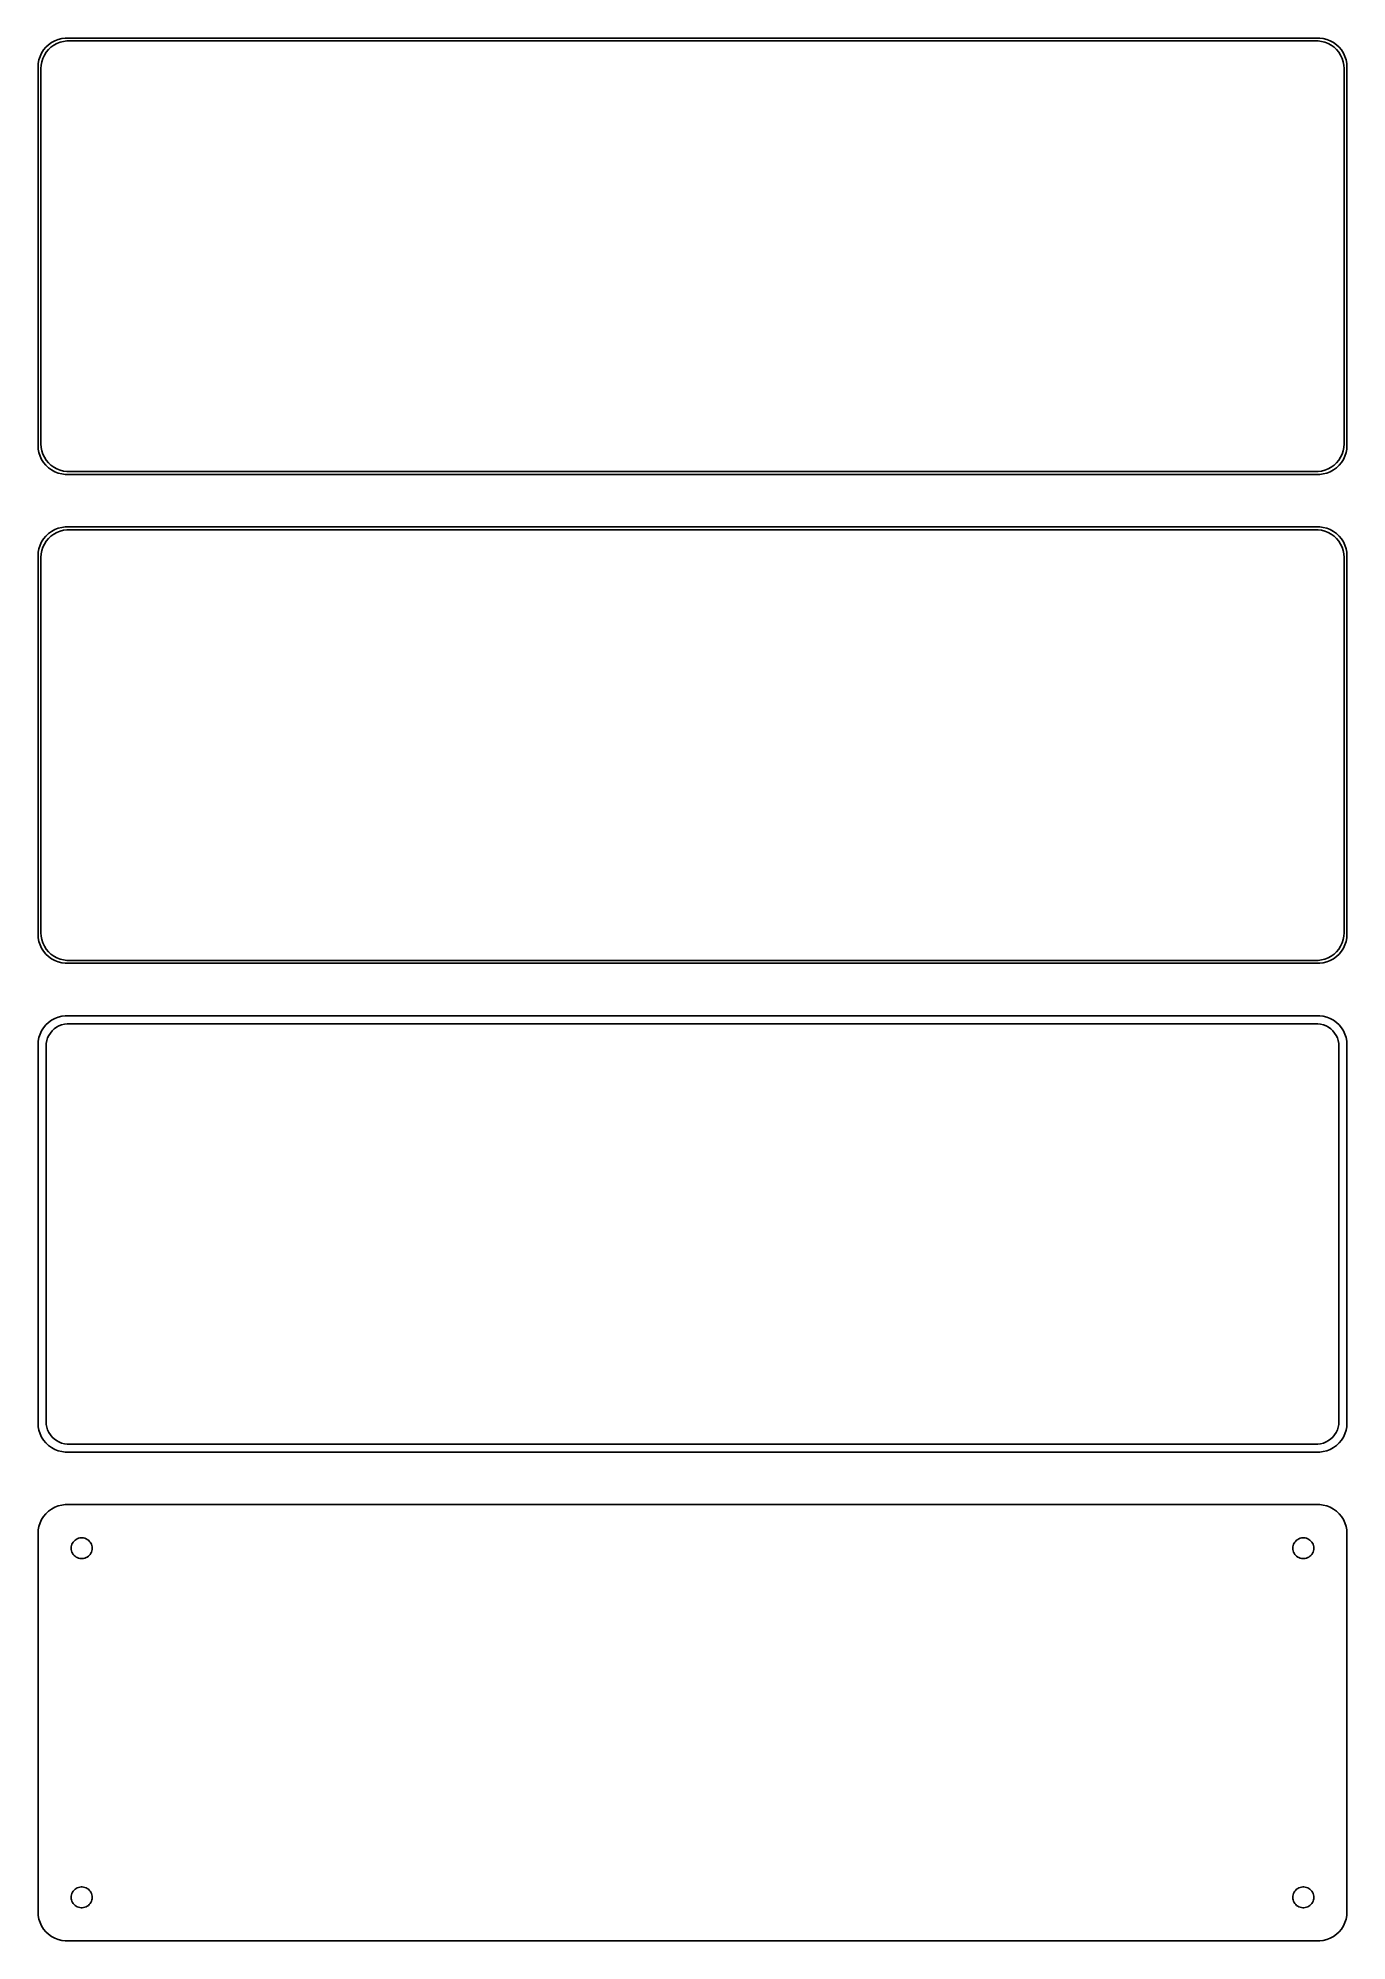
# Model space of a CAD drawing. Header units: metres. Extents: x -112 to 112, y 215 to 541.
import ezdxf

# ---------------------------------------------------------------- set-up
doc = ezdxf.new("R2010")
doc.units = ezdxf.units.M

msp = doc.modelspace()

# ---------------------------------------------------------------- linework, layer by layer
for p, q in [((-111.145, 539.923), (-111.545, 539.439)), ((-110.687, 540.353), (-111.145, 539.923)), ((-110.713, 539.502), (-110.278, 539.91)), ((-110.179, 540.722), (-110.687, 540.353)), ((-110.278, 539.91), (-109.795, 540.261)), ((-109.629, 541.024), (-110.179, 540.722)), ((-109.795, 540.261), (-109.272, 540.548)), ((-109.045, 541.255), (-109.629, 541.024)), ((-109.272, 540.548), (-108.718, 540.768)), ((-108.437, 541.411), (-109.045, 541.255)), ((-108.718, 540.768), (-108.14, 540.916)), ((-107.814, 541.49), (-108.437, 541.411)), ((-108.14, 540.916), (-107.548, 540.991)), ((107.814, 541.49), (-107.814, 541.49)), ((-107.548, 540.991), (107.548, 540.991)), ((107.548, 540.991), (108.14, 540.916)), ((108.437, 541.411), (107.814, 541.49)), ((108.14, 540.916), (108.718, 540.768)), ((109.045, 541.255), (108.437, 541.411)), ((108.718, 540.768), (109.272, 540.548)), ((109.629, 541.024), (109.045, 541.255)), ((109.272, 540.548), (109.795, 540.261)), ((110.179, 540.722), (109.629, 541.024)), ((109.795, 540.261), (110.278, 539.91)), ((110.687, 540.353), (110.179, 540.722)), ((110.278, 539.91), (110.713, 539.502)), ((111.145, 539.923), (110.687, 540.353)), ((111.545, 539.439), (111.145, 539.923)), ((-112.461, 537.127), (-112.5, 536.5)), ((-112.5, 536.5), (-112.5, 471.5)), ((-112.343, 537.743), (-112.461, 537.127)), ((-112.149, 538.341), (-112.343, 537.743)), ((-111.882, 538.909), (-112.149, 538.341)), ((-112, 536.25), (-111.963, 536.845)), ((-112, 471.75), (-112, 536.25)), ((-111.963, 536.845), (-111.851, 537.431)), ((-111.545, 539.439), (-111.882, 538.909)), ((-111.851, 537.431), (-111.666, 537.999)), ((-111.666, 537.999), (-111.412, 538.538)), ((-111.412, 538.538), (-111.093, 539.042)), ((-111.093, 539.042), (-110.713, 539.502)), ((110.713, 539.502), (111.093, 539.042)), ((111.093, 539.042), (111.412, 538.538)), ((111.412, 538.538), (111.666, 537.999)), ((111.882, 538.909), (111.545, 539.439)), ((111.666, 537.999), (111.851, 537.431)), ((111.851, 537.431), (111.963, 536.845)), ((112.149, 538.341), (111.882, 538.909)), ((111.963, 536.845), (112, 536.25)), ((112, 536.25), (112, 471.75)), ((112.343, 537.743), (112.149, 538.341)), ((112.461, 537.127), (112.343, 537.743)), ((112.5, 536.5), (112.461, 537.127)), ((112.5, 471.5), (112.5, 536.5)), ((-112.5, 471.5), (-112.461, 470.873)), ((-112.461, 470.873), (-112.343, 470.257)), ((-111.963, 471.155), (-112, 471.75)), ((-111.851, 470.569), (-111.963, 471.155)), ((111.963, 471.155), (111.851, 470.569)), ((112, 471.75), (111.963, 471.155)), ((112.343, 470.257), (112.461, 470.873)), ((112.461, 470.873), (112.5, 471.5)), ((-112.343, 470.257), (-112.149, 469.659)), ((-112.149, 469.659), (-111.882, 469.091)), ((-111.882, 469.091), (-111.545, 468.561)), ((-111.666, 470.001), (-111.851, 470.569)), ((-111.412, 469.462), (-111.666, 470.001)), ((-111.545, 468.561), (-111.145, 468.077)), ((-111.093, 468.958), (-111.412, 469.462)), ((-111.145, 468.077), (-110.687, 467.647)), ((-110.713, 468.498), (-111.093, 468.958)), ((-110.278, 468.09), (-110.713, 468.498)), ((-110.687, 467.647), (-110.179, 467.278)), ((-109.795, 467.739), (-110.278, 468.09)), ((-109.272, 467.452), (-109.795, 467.739)), ((109.795, 467.739), (109.272, 467.452)), ((110.278, 468.09), (109.795, 467.739)), ((110.179, 467.278), (110.687, 467.647)), ((110.713, 468.498), (110.278, 468.09)), ((110.687, 467.647), (111.145, 468.077)), ((111.093, 468.958), (110.713, 468.498)), ((111.412, 469.462), (111.093, 468.958)), ((111.145, 468.077), (111.545, 468.561)), ((111.666, 470.001), (111.412, 469.462)), ((111.545, 468.561), (111.882, 469.091)), ((111.851, 470.569), (111.666, 470.001)), ((111.882, 469.091), (112.149, 469.659)), ((112.149, 469.659), (112.343, 470.257)), ((-110.179, 467.278), (-109.629, 466.976)), ((-109.629, 466.976), (-109.045, 466.745)), ((-108.718, 467.232), (-109.272, 467.452)), ((-109.045, 466.745), (-108.437, 466.589)), ((-108.14, 467.084), (-108.718, 467.232)), ((-108.437, 466.589), (-107.814, 466.51)), ((-107.548, 467.009), (-108.14, 467.084)), ((-107.814, 466.51), (107.814, 466.51)), ((107.548, 467.009), (-107.548, 467.009)), ((108.14, 467.084), (107.548, 467.009)), ((107.814, 466.51), (108.437, 466.589)), ((108.718, 467.232), (108.14, 467.084)), ((108.437, 466.589), (109.045, 466.745)), ((109.272, 467.452), (108.718, 467.232)), ((109.045, 466.745), (109.629, 466.976)), ((109.629, 466.976), (110.179, 467.278)), ((-111.882, 454.909), (-112.149, 454.341)), ((-111.545, 455.439), (-111.882, 454.909)), ((-111.666, 453.999), (-111.412, 454.538)), ((-111.145, 455.923), (-111.545, 455.439)), ((-111.412, 454.538), (-111.093, 455.042)), ((-110.687, 456.353), (-111.145, 455.923)), ((-111.093, 455.042), (-110.713, 455.502)), ((-110.713, 455.502), (-110.278, 455.91)), ((-110.179, 456.722), (-110.687, 456.353)), ((-110.278, 455.91), (-109.795, 456.261)), ((-109.629, 457.024), (-110.179, 456.722)), ((-109.795, 456.261), (-109.272, 456.548)), ((-109.045, 457.255), (-109.629, 457.024)), ((-109.272, 456.548), (-108.718, 456.768)), ((-108.437, 457.411), (-109.045, 457.255)), ((-108.718, 456.768), (-108.14, 456.916)), ((-107.814, 457.49), (-108.437, 457.411)), ((-108.14, 456.916), (-107.548, 456.991)), ((107.814, 457.49), (-107.814, 457.49)), ((-107.548, 456.991), (107.548, 456.991)), ((107.548, 456.991), (108.14, 456.916)), ((108.437, 457.411), (107.814, 457.49)), ((108.14, 456.916), (108.718, 456.768)), ((109.045, 457.255), (108.437, 457.411)), ((108.718, 456.768), (109.272, 456.548)), ((109.629, 457.024), (109.045, 457.255)), ((109.272, 456.548), (109.795, 456.261)), ((110.179, 456.722), (109.629, 457.024)), ((109.795, 456.261), (110.278, 455.91)), ((110.687, 456.353), (110.179, 456.722)), ((110.278, 455.91), (110.713, 455.502)), ((111.145, 455.923), (110.687, 456.353)), ((110.713, 455.502), (111.093, 455.042)), ((111.093, 455.042), (111.412, 454.538)), ((111.545, 455.439), (111.145, 455.923)), ((111.412, 454.538), (111.666, 453.999)), ((111.882, 454.909), (111.545, 455.439)), ((112.149, 454.341), (111.882, 454.909)), ((-112.461, 453.127), (-112.5, 452.5)), ((-112.5, 452.5), (-112.5, 387.5)), ((-112.343, 453.743), (-112.461, 453.127)), ((-112.149, 454.341), (-112.343, 453.743)), ((-112, 452.25), (-111.963, 452.845)), ((-112, 387.75), (-112, 452.25)), ((-111.963, 452.845), (-111.851, 453.431)), ((-111.851, 453.431), (-111.666, 453.999)), ((111.666, 453.999), (111.851, 453.431)), ((111.851, 453.431), (111.963, 452.845)), ((111.963, 452.845), (112, 452.25)), ((112, 452.25), (112, 387.75)), ((112.343, 453.743), (112.149, 454.341)), ((112.461, 453.127), (112.343, 453.743)), ((112.5, 452.5), (112.461, 453.127)), ((112.5, 387.5), (112.5, 452.5)), ((-112.5, 387.5), (-112.461, 386.873)), ((-112.461, 386.873), (-112.343, 386.257)), ((-112.343, 386.257), (-112.149, 385.659)), ((-111.963, 387.155), (-112, 387.75)), ((-111.851, 386.569), (-111.963, 387.155)), ((-111.666, 386.001), (-111.851, 386.569)), ((-111.412, 385.462), (-111.666, 386.001)), ((111.666, 386.001), (111.412, 385.462)), ((111.851, 386.569), (111.666, 386.001)), ((111.963, 387.155), (111.851, 386.569)), ((112, 387.75), (111.963, 387.155)), ((112.149, 385.659), (112.343, 386.257)), ((112.343, 386.257), (112.461, 386.873)), ((112.461, 386.873), (112.5, 387.5)), ((-112.149, 385.659), (-111.882, 385.091)), ((-111.882, 385.091), (-111.545, 384.561)), ((-111.545, 384.561), (-111.145, 384.077)), ((-111.093, 384.958), (-111.412, 385.462)), ((-111.145, 384.077), (-110.687, 383.647)), ((-110.713, 384.498), (-111.093, 384.958)), ((-110.278, 384.09), (-110.713, 384.498)), ((-110.687, 383.647), (-110.179, 383.278)), ((-109.795, 383.739), (-110.278, 384.09)), ((-110.179, 383.278), (-109.629, 382.976)), ((-109.272, 383.452), (-109.795, 383.739)), ((-109.629, 382.976), (-109.045, 382.745)), ((-108.718, 383.232), (-109.272, 383.452)), ((-109.045, 382.745), (-108.437, 382.589)), ((-108.14, 383.084), (-108.718, 383.232)), ((-108.437, 382.589), (-107.814, 382.51)), ((-107.548, 383.009), (-108.14, 383.084)), ((107.548, 383.009), (-107.548, 383.009)), ((108.14, 383.084), (107.548, 383.009)), ((107.814, 382.51), (108.437, 382.589)), ((108.718, 383.232), (108.14, 383.084)), ((108.437, 382.589), (109.045, 382.745)), ((109.272, 383.452), (108.718, 383.232)), ((109.045, 382.745), (109.629, 382.976)), ((109.795, 383.739), (109.272, 383.452)), ((109.629, 382.976), (110.179, 383.278)), ((110.278, 384.09), (109.795, 383.739)), ((110.179, 383.278), (110.687, 383.647)), ((110.713, 384.498), (110.278, 384.09)), ((110.687, 383.647), (111.145, 384.077)), ((111.093, 384.958), (110.713, 384.498)), ((111.412, 385.462), (111.093, 384.958)), ((111.145, 384.077), (111.545, 384.561)), ((111.545, 384.561), (111.882, 385.091)), ((111.882, 385.091), (112.149, 385.659)), ((-107.814, 382.51), (107.814, 382.51)), ((-109.629, 373.024), (-110.179, 372.722)), ((-109.045, 373.255), (-109.629, 373.024)), ((-108.437, 373.411), (-109.045, 373.255)), ((-107.814, 373.49), (-108.437, 373.411)), ((107.814, 373.49), (-107.814, 373.49)), ((108.437, 373.411), (107.814, 373.49)), ((109.045, 373.255), (108.437, 373.411)), ((109.629, 373.024), (109.045, 373.255)), ((110.179, 372.722), (109.629, 373.024)), ((-112.343, 369.743), (-112.461, 369.127)), ((-112.149, 370.341), (-112.343, 369.743)), ((-111.882, 370.909), (-112.149, 370.341)), ((-111.545, 371.439), (-111.882, 370.909)), ((-111.145, 371.923), (-111.545, 371.439)), ((-110.687, 372.353), (-111.145, 371.923)), ((-110.998, 369.212), (-110.848, 369.674)), ((-110.848, 369.674), (-110.641, 370.114)), ((-110.179, 372.722), (-110.687, 372.353)), ((-110.641, 370.114), (-110.38, 370.524)), ((-110.38, 370.524), (-110.071, 370.899)), ((-110.071, 370.899), (-109.716, 371.231)), ((-109.716, 371.231), (-109.323, 371.517)), ((-109.323, 371.517), (-108.898, 371.751)), ((-108.898, 371.751), (-108.446, 371.93)), ((-108.446, 371.93), (-107.975, 372.051)), ((-107.975, 372.051), (-107.493, 372.112)), ((-107.493, 372.112), (107.493, 372.112)), ((107.493, 372.112), (107.975, 372.051)), ((107.975, 372.051), (108.446, 371.93)), ((108.446, 371.93), (108.898, 371.751)), ((108.898, 371.751), (109.323, 371.517)), ((109.323, 371.517), (109.716, 371.231)), ((109.716, 371.231), (110.071, 370.899)), ((110.071, 370.899), (110.38, 370.524)), ((110.687, 372.353), (110.179, 372.722)), ((110.38, 370.524), (110.641, 370.114)), ((110.641, 370.114), (110.848, 369.674)), ((111.145, 371.923), (110.687, 372.353)), ((110.848, 369.674), (110.998, 369.212)), ((111.545, 371.439), (111.145, 371.923)), ((111.882, 370.909), (111.545, 371.439)), ((112.149, 370.341), (111.882, 370.909)), ((112.343, 369.743), (112.149, 370.341)), ((112.461, 369.127), (112.343, 369.743)), ((-112.461, 369.127), (-112.5, 368.5)), ((-112.5, 368.5), (-112.5, 303.5)), ((-111.119, 368.25), (-111.089, 368.735)), ((-111.119, 303.75), (-111.119, 368.25)), ((-111.089, 368.735), (-110.998, 369.212)), ((110.998, 369.212), (111.089, 368.735)), ((111.089, 368.735), (111.119, 368.25)), ((111.119, 368.25), (111.119, 303.75)), ((112.5, 368.5), (112.461, 369.127)), ((112.5, 303.5), (112.5, 368.5)), ((-112.5, 303.5), (-112.461, 302.873)), ((-112.461, 302.873), (-112.343, 302.257)), ((-112.343, 302.257), (-112.149, 301.659)), ((-112.149, 301.659), (-111.882, 301.091)), ((-111.882, 301.091), (-111.545, 300.561)), ((-111.089, 303.265), (-111.119, 303.75)), ((-110.998, 302.788), (-111.089, 303.265)), ((-110.848, 302.326), (-110.998, 302.788)), ((-110.641, 301.886), (-110.848, 302.326)), ((-110.38, 301.476), (-110.641, 301.886)), ((-110.071, 301.101), (-110.38, 301.476)), ((-109.716, 300.769), (-110.071, 301.101)), ((110.071, 301.101), (109.716, 300.769)), ((110.38, 301.476), (110.071, 301.101)), ((110.641, 301.886), (110.38, 301.476)), ((110.848, 302.326), (110.641, 301.886)), ((110.998, 302.788), (110.848, 302.326)), ((111.089, 303.265), (110.998, 302.788)), ((111.119, 303.75), (111.089, 303.265)), ((111.545, 300.561), (111.882, 301.091)), ((111.882, 301.091), (112.149, 301.659)), ((112.149, 301.659), (112.343, 302.257)), ((112.343, 302.257), (112.461, 302.873)), ((112.461, 302.873), (112.5, 303.5)), ((-111.545, 300.561), (-111.145, 300.077)), ((-111.145, 300.077), (-110.687, 299.647)), ((-110.687, 299.647), (-110.179, 299.278)), ((-110.179, 299.278), (-109.629, 298.976)), ((-109.323, 300.483), (-109.716, 300.769)), ((-109.629, 298.976), (-109.045, 298.745)), ((-108.898, 300.249), (-109.323, 300.483)), ((-109.045, 298.745), (-108.437, 298.589)), ((-108.446, 300.07), (-108.898, 300.249)), ((-107.975, 299.949), (-108.446, 300.07)), ((-108.437, 298.589), (-107.814, 298.51)), ((-107.493, 299.888), (-107.975, 299.949)), ((-107.814, 298.51), (107.814, 298.51)), ((107.493, 299.888), (-107.493, 299.888)), ((107.975, 299.949), (107.493, 299.888)), ((107.814, 298.51), (108.437, 298.589)), ((108.446, 300.07), (107.975, 299.949)), ((108.437, 298.589), (109.045, 298.745)), ((108.898, 300.249), (108.446, 300.07)), ((109.323, 300.483), (108.898, 300.249)), ((109.045, 298.745), (109.629, 298.976)), ((109.716, 300.769), (109.323, 300.483)), ((109.629, 298.976), (110.179, 299.278)), ((110.179, 299.278), (110.687, 299.647)), ((110.687, 299.647), (111.145, 300.077)), ((111.145, 300.077), (111.545, 300.561)), ((-111.145, 287.923), (-111.545, 287.439)), ((-110.687, 288.353), (-111.145, 287.923)), ((-110.179, 288.722), (-110.687, 288.353)), ((-109.629, 289.024), (-110.179, 288.722)), ((-109.045, 289.255), (-109.629, 289.024)), ((-108.437, 289.411), (-109.045, 289.255)), ((-107.814, 289.49), (-108.437, 289.411)), ((107.814, 289.49), (-107.814, 289.49)), ((108.437, 289.411), (107.814, 289.49)), ((109.045, 289.255), (108.437, 289.411)), ((109.629, 289.024), (109.045, 289.255)), ((110.179, 288.722), (109.629, 289.024)), ((110.687, 288.353), (110.179, 288.722)), ((111.145, 287.923), (110.687, 288.353)), ((111.545, 287.439), (111.145, 287.923)), ((-112.461, 285.127), (-112.5, 284.5)), ((-112.5, 284.5), (-112.5, 219.5)), ((-112.343, 285.743), (-112.461, 285.127)), ((-112.149, 286.341), (-112.343, 285.743)), ((-111.882, 286.909), (-112.149, 286.341)), ((-111.545, 287.439), (-111.882, 286.909)), ((111.882, 286.909), (111.545, 287.439)), ((112.149, 286.341), (111.882, 286.909)), ((112.343, 285.743), (112.149, 286.341)), ((112.461, 285.127), (112.343, 285.743)), ((112.5, 284.5), (112.461, 285.127)), ((112.5, 219.5), (112.5, 284.5)), ((-106.8, 282), (-106.786, 282.226)), ((-106.786, 281.774), (-106.8, 282)), ((-106.786, 282.226), (-106.743, 282.448)), ((-106.743, 281.552), (-106.786, 281.774)), ((-106.743, 282.448), (-106.674, 282.663)), ((-106.674, 281.337), (-106.743, 281.552)), ((-106.674, 282.663), (-106.577, 282.867)), ((-106.577, 281.133), (-106.674, 281.337)), ((-106.577, 282.867), (-106.456, 283.058)), ((-106.456, 283.058), (-106.312, 283.232)), ((-106.312, 283.232), (-106.147, 283.387)), ((-106.147, 283.387), (-105.964, 283.52)), ((-105.964, 283.52), (-105.766, 283.629)), ((-105.766, 283.629), (-105.556, 283.712)), ((-105.556, 283.712), (-105.337, 283.768)), ((-105.337, 283.768), (-105.113, 283.796)), ((-105.113, 283.796), (-104.887, 283.796)), ((-104.887, 283.796), (-104.663, 283.768)), ((-104.663, 283.768), (-104.444, 283.712)), ((-104.444, 283.712), (-104.234, 283.629)), ((-104.234, 283.629), (-104.036, 283.52)), ((-104.036, 283.52), (-103.853, 283.387)), ((-103.853, 283.387), (-103.688, 283.232)), ((-103.688, 283.232), (-103.544, 283.058)), ((-103.544, 283.058), (-103.423, 282.867)), ((-103.423, 282.867), (-103.326, 282.663)), ((-103.326, 281.337), (-103.423, 281.133)), ((-103.326, 282.663), (-103.257, 282.448)), ((-103.257, 281.552), (-103.326, 281.337)), ((-103.257, 282.448), (-103.214, 282.226)), ((-103.214, 281.774), (-103.257, 281.552)), ((-103.214, 282.226), (-103.2, 282)), ((-103.2, 282), (-103.214, 281.774)), ((103.2, 282), (103.214, 282.226)), ((103.214, 281.774), (103.2, 282)), ((103.214, 282.226), (103.257, 282.448)), ((103.257, 281.552), (103.214, 281.774)), ((103.257, 282.448), (103.326, 282.663)), ((103.326, 281.337), (103.257, 281.552)), ((103.326, 282.663), (103.423, 282.867)), ((103.423, 281.133), (103.326, 281.337)), ((103.423, 282.867), (103.544, 283.058)), ((103.544, 283.058), (103.688, 283.232)), ((103.688, 283.232), (103.853, 283.387)), ((103.853, 283.387), (104.036, 283.52)), ((104.036, 283.52), (104.234, 283.629)), ((104.234, 283.629), (104.444, 283.712)), ((104.444, 283.712), (104.663, 283.768)), ((104.663, 283.768), (104.887, 283.796)), ((104.887, 283.796), (105.113, 283.796)), ((105.113, 283.796), (105.337, 283.768)), ((105.337, 283.768), (105.556, 283.712)), ((105.556, 283.712), (105.766, 283.629)), ((105.766, 283.629), (105.964, 283.52)), ((105.964, 283.52), (106.147, 283.387)), ((106.147, 283.387), (106.312, 283.232)), ((106.312, 283.232), (106.456, 283.058)), ((106.456, 283.058), (106.577, 282.867)), ((106.577, 282.867), (106.674, 282.663)), ((106.674, 281.337), (106.577, 281.133)), ((106.674, 282.663), (106.743, 282.448)), ((106.743, 281.552), (106.674, 281.337)), ((106.743, 282.448), (106.786, 282.226)), ((106.786, 281.774), (106.743, 281.552)), ((106.786, 282.226), (106.8, 282)), ((106.8, 282), (106.786, 281.774)), ((-106.456, 280.942), (-106.577, 281.133)), ((-106.312, 280.768), (-106.456, 280.942)), ((-106.147, 280.613), (-106.312, 280.768)), ((-105.964, 280.48), (-106.147, 280.613)), ((-105.766, 280.371), (-105.964, 280.48)), ((-105.556, 280.288), (-105.766, 280.371)), ((-105.337, 280.232), (-105.556, 280.288)), ((-105.113, 280.204), (-105.337, 280.232)), ((-104.887, 280.204), (-105.113, 280.204)), ((-104.663, 280.232), (-104.887, 280.204)), ((-104.444, 280.288), (-104.663, 280.232)), ((-104.234, 280.371), (-104.444, 280.288)), ((-104.036, 280.48), (-104.234, 280.371)), ((-103.853, 280.613), (-104.036, 280.48)), ((-103.688, 280.768), (-103.853, 280.613)), ((-103.544, 280.942), (-103.688, 280.768)), ((-103.423, 281.133), (-103.544, 280.942)), ((103.544, 280.942), (103.423, 281.133)), ((103.688, 280.768), (103.544, 280.942)), ((103.853, 280.613), (103.688, 280.768)), ((104.036, 280.48), (103.853, 280.613)), ((104.234, 280.371), (104.036, 280.48)), ((104.444, 280.288), (104.234, 280.371)), ((104.663, 280.232), (104.444, 280.288)), ((104.887, 280.204), (104.663, 280.232)), ((105.113, 280.204), (104.887, 280.204)), ((105.337, 280.232), (105.113, 280.204)), ((105.556, 280.288), (105.337, 280.232)), ((105.766, 280.371), (105.556, 280.288)), ((105.964, 280.48), (105.766, 280.371)), ((106.147, 280.613), (105.964, 280.48)), ((106.312, 280.768), (106.147, 280.613)), ((106.456, 280.942), (106.312, 280.768)), ((106.577, 281.133), (106.456, 280.942)), ((-106.786, 222.226), (-106.743, 222.448)), ((-106.743, 222.448), (-106.674, 222.663)), ((-106.674, 222.663), (-106.577, 222.867)), ((-106.577, 222.867), (-106.456, 223.058)), ((-106.456, 223.058), (-106.312, 223.232)), ((-106.312, 223.232), (-106.147, 223.387)), ((-106.147, 223.387), (-105.964, 223.52)), ((-105.964, 223.52), (-105.766, 223.629)), ((-105.766, 223.629), (-105.556, 223.712)), ((-105.556, 223.712), (-105.337, 223.768)), ((-105.337, 223.768), (-105.113, 223.796)), ((-105.113, 223.796), (-104.887, 223.796)), ((-104.887, 223.796), (-104.663, 223.768)), ((-104.663, 223.768), (-104.444, 223.712)), ((-104.444, 223.712), (-104.234, 223.629)), ((-104.234, 223.629), (-104.036, 223.52)), ((-104.036, 223.52), (-103.853, 223.387)), ((-103.853, 223.387), (-103.688, 223.232)), ((-103.688, 223.232), (-103.544, 223.058)), ((-103.544, 223.058), (-103.423, 222.867)), ((-103.423, 222.867), (-103.326, 222.663)), ((-103.326, 222.663), (-103.257, 222.448)), ((-103.257, 222.448), (-103.214, 222.226)), ((103.214, 222.226), (103.257, 222.448)), ((103.257, 222.448), (103.326, 222.663)), ((103.326, 222.663), (103.423, 222.867)), ((103.423, 222.867), (103.544, 223.058)), ((103.544, 223.058), (103.688, 223.232)), ((103.688, 223.232), (103.853, 223.387)), ((103.853, 223.387), (104.036, 223.52)), ((104.036, 223.52), (104.234, 223.629)), ((104.234, 223.629), (104.444, 223.712)), ((104.444, 223.712), (104.663, 223.768)), ((104.663, 223.768), (104.887, 223.796)), ((104.887, 223.796), (105.113, 223.796)), ((105.113, 223.796), (105.337, 223.768)), ((105.337, 223.768), (105.556, 223.712)), ((105.556, 223.712), (105.766, 223.629)), ((105.766, 223.629), (105.964, 223.52)), ((105.964, 223.52), (106.147, 223.387)), ((106.147, 223.387), (106.312, 223.232)), ((106.312, 223.232), (106.456, 223.058)), ((106.456, 223.058), (106.577, 222.867)), ((106.577, 222.867), (106.674, 222.663)), ((106.674, 222.663), (106.743, 222.448)), ((106.743, 222.448), (106.786, 222.226)), ((-112.5, 219.5), (-112.461, 218.873)), ((-106.8, 222), (-106.786, 222.226)), ((-106.786, 221.774), (-106.8, 222)), ((-106.743, 221.552), (-106.786, 221.774)), ((-106.674, 221.337), (-106.743, 221.552)), ((-106.577, 221.133), (-106.674, 221.337)), ((-106.456, 220.942), (-106.577, 221.133)), ((-106.312, 220.768), (-106.456, 220.942)), ((-106.147, 220.613), (-106.312, 220.768)), ((-105.964, 220.48), (-106.147, 220.613)), ((-105.766, 220.371), (-105.964, 220.48)), ((-105.556, 220.288), (-105.766, 220.371)), ((-105.337, 220.232), (-105.556, 220.288)), ((-105.113, 220.204), (-105.337, 220.232)), ((-104.887, 220.204), (-105.113, 220.204)), ((-104.663, 220.232), (-104.887, 220.204)), ((-104.444, 220.288), (-104.663, 220.232)), ((-104.234, 220.371), (-104.444, 220.288)), ((-104.036, 220.48), (-104.234, 220.371)), ((-103.853, 220.613), (-104.036, 220.48)), ((-103.688, 220.768), (-103.853, 220.613)), ((-103.544, 220.942), (-103.688, 220.768)), ((-103.423, 221.133), (-103.544, 220.942)), ((-103.326, 221.337), (-103.423, 221.133)), ((-103.257, 221.552), (-103.326, 221.337)), ((-103.214, 221.774), (-103.257, 221.552)), ((-103.214, 222.226), (-103.2, 222)), ((-103.2, 222), (-103.214, 221.774)), ((103.2, 222), (103.214, 222.226)), ((103.214, 221.774), (103.2, 222)), ((103.257, 221.552), (103.214, 221.774)), ((103.326, 221.337), (103.257, 221.552)), ((103.423, 221.133), (103.326, 221.337)), ((103.544, 220.942), (103.423, 221.133)), ((103.688, 220.768), (103.544, 220.942)), ((103.853, 220.613), (103.688, 220.768)), ((104.036, 220.48), (103.853, 220.613)), ((104.234, 220.371), (104.036, 220.48)), ((104.444, 220.288), (104.234, 220.371)), ((104.663, 220.232), (104.444, 220.288)), ((104.887, 220.204), (104.663, 220.232)), ((105.113, 220.204), (104.887, 220.204)), ((105.337, 220.232), (105.113, 220.204)), ((105.556, 220.288), (105.337, 220.232)), ((105.766, 220.371), (105.556, 220.288)), ((105.964, 220.48), (105.766, 220.371)), ((106.147, 220.613), (105.964, 220.48)), ((106.312, 220.768), (106.147, 220.613)), ((106.456, 220.942), (106.312, 220.768)), ((106.577, 221.133), (106.456, 220.942)), ((106.674, 221.337), (106.577, 221.133)), ((106.743, 221.552), (106.674, 221.337)), ((106.786, 221.774), (106.743, 221.552)), ((106.786, 222.226), (106.8, 222)), ((106.8, 222), (106.786, 221.774)), ((112.461, 218.873), (112.5, 219.5)), ((-112.461, 218.873), (-112.343, 218.257)), ((-112.343, 218.257), (-112.149, 217.659)), ((-112.149, 217.659), (-111.882, 217.091)), ((-111.882, 217.091), (-111.545, 216.561)), ((-111.545, 216.561), (-111.145, 216.077)), ((-111.145, 216.077), (-110.687, 215.647)), ((110.687, 215.647), (111.145, 216.077)), ((111.145, 216.077), (111.545, 216.561)), ((111.545, 216.561), (111.882, 217.091)), ((111.882, 217.091), (112.149, 217.659)), ((112.149, 217.659), (112.343, 218.257)), ((112.343, 218.257), (112.461, 218.873)), ((-110.687, 215.647), (-110.179, 215.278)), ((-110.179, 215.278), (-109.629, 214.976)), ((-109.629, 214.976), (-109.045, 214.745)), ((-109.045, 214.745), (-108.437, 214.589)), ((-108.437, 214.589), (-107.814, 214.51)), ((-107.814, 214.51), (107.814, 214.51)), ((107.814, 214.51), (108.437, 214.589)), ((108.437, 214.589), (109.045, 214.745)), ((109.045, 214.745), (109.629, 214.976)), ((109.629, 214.976), (110.179, 215.278)), ((110.179, 215.278), (110.687, 215.647))]:
    msp.add_line(p, q)

doc.saveas('drawing.dxf')
